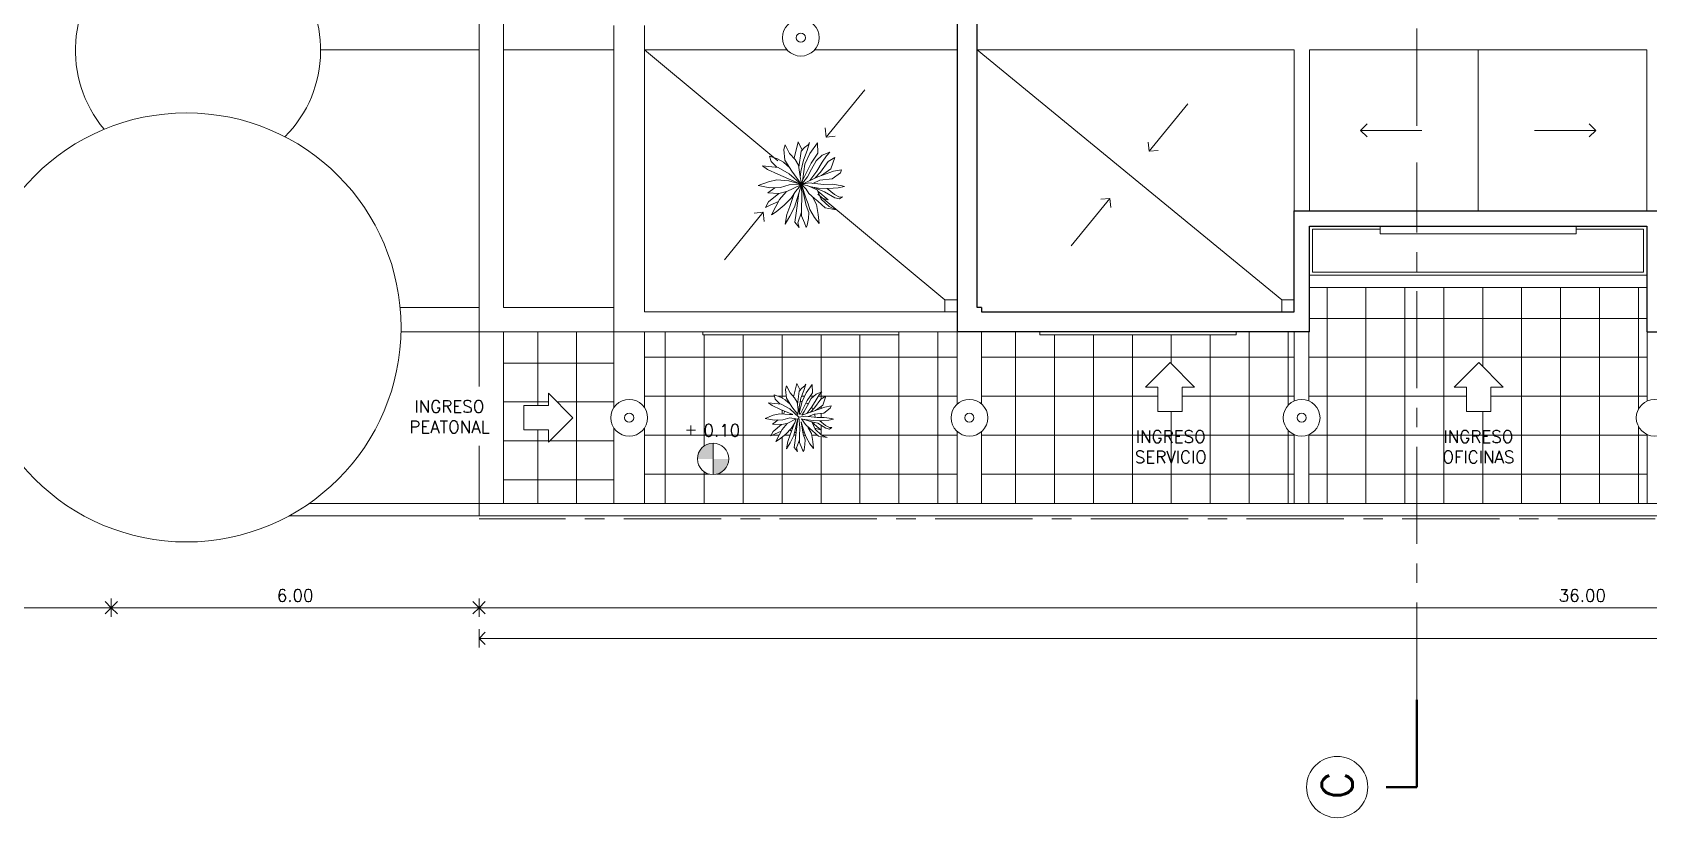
# Model space of a CAD drawing. Extents: x 1018 to 1337, y -109 to 133.
# Drawn here: x 1218.4 to 1244.77, y 55.36 to 68.17 of the extents above; entities that cross this region are included whole.
import ezdxf

# ---------------------------------------------------------------- set-up
doc = ezdxf.new("R2010")
doc.units = 0
doc.header["$LTSCALE"] = 0.5
doc.linetypes.add('CENTER', pattern=[50.8, 31.75, -6.35, 6.35, -6.35])
doc.layers.get('0').update_dxf_attribs({"linetype": 'CONTINUOUS'})
doc.layers.get('Defpoints').update_dxf_attribs({"linetype": 'CONTINUOUS'})
for name, color, linetype, lineweight in [('Acotaciones', 9, 'CONTINUOUS', 9), ('Carpintería', 55, 'CONTINUOUS', 20), ('Detalles .05', 243, 'CONTINUOUS', 5), ('Detalles 01', 8, 'CONTINUOUS', 9), ('Muros vista', 253, 'CONTINUOUS', 25), ('Punta 01', 6, 'CONTINUOUS', 9), ('Punta 015', 64, 'CONTINUOUS', 13), ('Punta 02', 11, 'CONTINUOUS', 20), ('Punta 05', 52, 'CONTINUOUS', 50), ('Tratamiento pisos', 251, 'CONTINUOUS', 9)]:
    doc.layers.add(name, color=color, linetype=linetype, lineweight=lineweight)
doc.styles.add('Texto 2 mm', font='simplex.shx', dxfattribs={"height": 0.2})
doc.styles.add('Texto 5 mm', font='simplex.shx', dxfattribs={"height": 0.5})
doc.dimstyles.new('Primera línea', dxfattribs={"dimscale": 0, "dimtxt": 0.2, "dimasz": 0.2, "dimexe": 0.15, "dimexo": 0, "dimgap": 0.1, "dimtad": 1, "dimzin": 4, "dimdsep": 46, "dimtxsty": 'Texto 2 mm', "dimblk": 'OPEN90', "dimcen": 2.5, "dimclrd": 256, "dimclre": 256, "dimclrt": 256, "dimadec": 0, "dimazin": 0, "dimtfac": 1, "dimtmove": 2, "dimatfit": 3, "dimldrblk": 'OPEN90', "dimfxl": 1, "dimtolj": 1, "dimtzin": 0, "dimlwd": -1, "dimlwe": -1, "dimarcsym": 0})
doc.dimstyles.new('Segunda línea', dxfattribs={"dimscale": 0, "dimtxt": 0.2, "dimasz": 0.2, "dimexe": 0.15, "dimexo": 0.5, "dimgap": 0.1, "dimtad": 1, "dimzin": 4, "dimdsep": 46, "dimtxsty": 'Texto 2 mm', "dimblk": 'OPEN90', "dimcen": 2.5, "dimclrd": 256, "dimclre": 256, "dimclrt": 256, "dimadec": 0, "dimazin": 0, "dimtfac": 1, "dimtmove": 2, "dimatfit": 3, "dimldrblk": 'OPEN90', "dimfxl": 1, "dimtolj": 1, "dimtzin": 0, "dimlwd": -1, "dimlwe": -1, "dimarcsym": 0})
pattern_1 = [(0, (0, 0), (0, 0.635), []), (90, (0, 0), (-0.635, 4e-17), [])]

# ---------------------------------------------------------------- blocks, each defined once
blk = doc.blocks.new('Planta 1')
for p, q in [((-0.039, 0.64), (-0.099, 0.388)), ((0.024, 0.515), (-0.039, 0.64)), ((0.132, 0.627), (0.097, 0.506)), ((0.113, 0.595), (0.132, 0.627)), ((0.137, 0.461), (0.254, 0.622)), ((0.254, 0.622), (0.257, 0.466)), ((-0.35, 0.384), (-0.47, 0.424)), ((-0.47, 0.424), (-0.446, 0.342)), ((-0.446, 0.342), (-0.358, 0.254)), ((-0.259, 0.329), (-0.35, 0.384)), ((-0.164, 0.246), (-0.259, 0.329)), ((-0.233, 0.595), (-0.254, 0.525)), ((-0.254, 0.525), (-0.236, 0.364)), ((-0.236, 0.364), (-0.134, 0.198)), ((-0.166, 0.461), (-0.233, 0.595)), ((-0.084, 0.372), (-0.166, 0.461)), ((-0.033, 0.287), (-0.084, 0.372)), ((-0.027, 0.244), (0.009, 0.498)), ((0.041, 0.362), (0.004, 0.193)), ((0.009, 0.498), (0.057, 0.553)), ((0.156, 0.317), (0.026, 0.055)), ((0.097, 0.506), (0.041, 0.362)), ((0.057, 0.553), (0.113, 0.595)), ((0.063, 0.299), (0.137, 0.461)), ((0.257, 0.466), (0.156, 0.317)), ((0.233, 0.354), (0.164, 0.225)), ((0.326, 0.436), (0.233, 0.354)), ((0.246, 0.198), (0.326, 0.329)), ((0.416, 0.342), (0.297, 0.18)), ((0.438, 0.481), (0.326, 0.436)), ((0.326, 0.329), (0.387, 0.426)), ((0.387, 0.426), (0.438, 0.481)), ((0.512, 0.401), (0.416, 0.342)), ((0.456, 0.232), (0.512, 0.401)), ((-0.483, 0.039), (-0.637, -0.021)), ((-0.337, 0.252), (-0.574, 0.277)), ((-0.574, 0.277), (-0.502, 0.222)), ((-0.502, 0.222), (-0.345, 0.15)), ((-0.361, 0.068), (-0.483, 0.039)), ((-0.177, 0.051), (-0.361, 0.068)), ((-0.345, 0.15), (-0.116, 0.05)), ((-0.172, 0.158), (-0.337, 0.252)), ((-0.116, 0.05), (-0.177, 0.051)), ((0.002, 0.002), (-0.172, 0.158)), ((-0.134, 0.198), (-0.021, 0.051)), ((-0.012, 0.145), (-0.033, 0.287)), ((-0.021, 0.051), (-0.012, 0.145)), ((0.002, 0.002), (0.121, 0.019)), ((0.017, -0.2), (0.002, 0.002)), ((0.004, 0.087), (0.063, 0.299)), ((0.004, 0.193), (0.004, 0.087)), ((0.026, 0.055), (0.004, 0.087)), ((0.102, 0.113), (0.058, 0.039)), ((0.257, 0.111), (0.058, 0.039)), ((0.164, 0.225), (0.102, 0.113)), ((0.121, 0.019), (0.347, -0.006)), ((0.149, 0.072), (0.246, 0.198)), ((0.182, 0.012), (0.291, 0.061)), ((0.297, 0.18), (0.22, 0.096)), ((0.496, 0.195), (0.257, 0.111)), ((0.291, 0.061), (0.475, 0.081)), ((0.315, 0.131), (0.456, 0.232)), ((0.475, 0.081), (0.597, 0.173)), ((0.616, 0.217), (0.496, 0.195)), ((0.597, 0.173), (0.616, 0.217)), ((-0.637, -0.021), (-0.464, -0.053)), ((-0.486, -0.267), (-0.528, -0.349)), ((-0.394, -0.051), (-0.496, -0.128)), ((-0.496, -0.128), (-0.331, -0.138)), ((-0.331, -0.138), (-0.486, -0.267)), ((-0.464, -0.053), (-0.302, -0.048)), ((-0.462, -0.317), (-0.334, -0.262)), ((-0.318, -0.232), (-0.374, -0.336)), ((-0.331, -0.138), (-0.22, -0.115)), ((-0.22, -0.115), (-0.318, -0.232)), ((-0.302, -0.048), (-0.172, -0.011)), ((-0.246, -0.317), (-0.142, -0.212)), ((-0.053, -0.03), (-0.22, -0.115)), ((-0.172, -0.011), (-0.053, -0.03)), ((-0.097, -0.141), (-0.164, -0.334)), ((-0.142, -0.212), (-0.076, -0.108)), ((-0.092, -0.346), (-0.019, -0.022)), ((-0.076, -0.108), (-0.053, -0.03)), ((-0.068, -0.438), (-0.019, -0.022)), ((0.015, -0.354), (0.017, -0.2)), ((0.043, -0.084), (0.081, -0.319)), ((0.084, -0.22), (0.043, -0.084)), ((0.051, -0.031), (0.249, -0.086)), ((0.124, -0.138), (0.051, -0.031)), ((0.27, -0.061), (0.062, -0.034)), ((0.11, -0.294), (0.084, -0.22)), ((0.14, -0.379), (0.11, -0.294)), ((0.209, -0.215), (0.124, -0.138)), ((0.174, -0.184), (0.238, -0.304)), ((0.259, -0.254), (0.209, -0.215)), ((0.238, -0.304), (0.265, -0.456)), ((0.249, -0.086), (0.307, -0.227)), ((0.358, -0.113), (0.249, -0.086)), ((0.257, -0.103), (0.416, -0.237)), ((0.371, -0.356), (0.259, -0.254)), ((0.414, -0.066), (0.27, -0.061)), ((0.416, -0.237), (0.299, -0.208)), ((0.307, -0.227), (0.43, -0.336)), ((0.347, -0.006), (0.48, -0.001)), ((0.512, -0.207), (0.358, -0.113)), ((0.401, -0.065), (0.507, -0.153)), ((0.566, -0.056), (0.414, -0.066)), ((0.48, -0.001), (0.627, -0.023)), ((0.507, -0.153), (0.584, -0.195)), ((0.584, -0.222), (0.512, -0.207)), ((0.659, -0.036), (0.566, -0.056)), ((0.584, -0.195), (0.629, -0.192)), ((0.629, -0.192), (0.584, -0.222)), ((0.627, -0.023), (0.659, -0.036)), ((-0.528, -0.349), (-0.462, -0.317)), ((-0.374, -0.336), (-0.438, -0.461)), ((-0.438, -0.461), (-0.369, -0.416)), ((-0.369, -0.416), (-0.246, -0.317)), ((-0.206, -0.458), (-0.233, -0.6)), ((-0.233, -0.6), (-0.161, -0.483)), ((-0.164, -0.334), (-0.206, -0.458)), ((-0.161, -0.483), (-0.092, -0.346)), ((-0.086, -0.572), (-0.068, -0.438)), ((-0.023, -0.649), (-0.086, -0.572)), ((0.013, -0.425), (-0.041, -0.58)), ((-0.041, -0.58), (-0.023, -0.649)), ((0.012, -0.475), (0.015, -0.354)), ((0.057, -0.582), (0.012, -0.475)), ((0.084, -0.649), (0.057, -0.582)), ((0.081, -0.319), (0.121, -0.428)), ((0.116, -0.515), (0.1, -0.617)), ((0.121, -0.428), (0.116, -0.515)), ((0.209, -0.5), (0.14, -0.379)), ((0.281, -0.59), (0.209, -0.5)), ((0.265, -0.456), (0.281, -0.59)), ((0.536, -0.386), (0.371, -0.356)), ((0.43, -0.336), (0.536, -0.386)), ((0.1, -0.617), (0.084, -0.649))]:
    blk.add_line(p, q)
at = {"layer": 'Detalles .05'}
for start, end in [(157.2574, 168.4231), (125.0386, 125.0807), (79.6774, 86.207), (55.7777, 65.1238), (29.6412, 39.1255), (359.4429, 11.7162), (233.5733, 240.8096), (253.2847, 258.683), (283.2227, 289.1148), (309.5647, 313.1025), (335.4998, 341.0401)]:
    blk.add_arc((0.008, 0.001), 0.3, start, end, dxfattribs=at)
blk = doc.blocks.new('Treei')
for p, q in [((-2.15, 4.1), (-3.71, 4.62)), ((-3.71, 4.62), (-3.16, 3.73)), ((-1.6, 5.41), (-2.01, 5.58)), ((-2.01, 5.58), (-1.8, 4.47)), ((-0.75, 4.27), (-1.6, 5.41)), ((0.01, 4.32), (0.22, 5.68)), ((0.22, 5.68), (0.34, 5.97)), ((0.34, 5.97), (0.52, 5.11)), ((0.52, 5.11), (0.61, 3.71)), ((0.61, 3.58), (1.42, 4.57)), ((1.92, 4.62), (1.05, 3.19)), ((1.42, 4.57), (1.81, 5.28)), ((1.81, 5.28), (1.78, 5.7)), ((1.78, 5.7), (2.06, 5.28)), ((2.06, 5.28), (1.92, 4.62)), ((3.12, 3.85), (3.58, 4.84)), ((3.58, 4.84), (3.3, 3.31)), ((-3.94, 3.46), (-4.45, 3.93)), ((-4.45, 3.93), (-4.03, 2.89)), ((-4.03, 2.89), (-3.28, 2.03)), ((-3.05, 2.89), (-3.94, 3.46)), ((-3.16, 3.73), (-1.67, 2.62)), ((-1.83, 2.15), (-3.05, 2.89)), ((-1.21, 2.79), (-2.15, 4.1)), ((-1.8, 4.47), (-1.02, 2.25)), ((-1.67, 2.62), (-0.88, 1.91)), ((-0.56, 2.57), (-0.75, 4.27)), ((-0.11, 1.56), (-0.56, 2.57)), ((-0.17, 1), (0.06, 3.09)), ((0.06, 3.09), (0.01, 4.32)), ((0.57, 2.38), (0.31, 1.05)), ((1.05, 3.19), (0.44, 1.74)), ((0.61, 3.71), (0.57, 2.38)), ((0.8, 2.18), (2.11, 2.72)), ((0.96, 2.25), (2.2, 3.73)), ((2.2, 3.73), (1.92, 2.62)), ((2.36, 2.28), (1.99, 1.81)), ((2.11, 2.72), (3.12, 3.85)), ((3.3, 3.31), (2.36, 2.28)), ((2.82, 2.08), (4.22, 2.33)), ((4.22, 2.33), (5.46, 2.47)), ((5.46, 2.47), (4.64, 1.81)), ((-4.76, 0.09), (-5.92, -0.48)), ((-5.51, 0.92), (-5.8, 1.09)), ((-5.8, 1.09), (-4.68, 0.77)), ((-5.76, 2.23), (-4.31, 2.25)), ((-4.26, 1.14), (-5.76, 2.23)), ((-5.12, 0.4), (-5.51, 0.92)), ((-4.61, -0.04), (-5.12, 0.4)), ((-4.68, 0.77), (-3.34, 0.26)), ((-4.31, 2.25), (-2.93, 1.32)), ((-2.77, 0.45), (-4.26, 1.14)), ((-3.34, 0.26), (-1.78, -0.09)), ((-3.28, 2.03), (-2.08, 1.39)), ((-2.93, 1.32), (-0.51, 0.11)), ((-0.77, 0.18), (-2.77, 0.45)), ((-2.08, 1.39), (-1.04, 0.82)), ((-0.51, 1.14), (-1.83, 2.15)), ((-1.04, 0.82), (0.03, -0.03)), ((-1.02, 2.25), (0.03, -0.03)), ((0.03, -0.03), (-0.77, 0.18)), ((0.03, -0.03), (-0.17, 1)), ((0.03, -0.03), (0.2, 0.77)), ((2.04, 0.65), (0.03, -0.03)), ((0.7, 0.63), (0.03, -0.03)), ((0.03, -0.03), (2.96, 0.63)), ((1.85, 0.03), (0.03, -0.03)), ((0.2, 0.77), (0.8, 2.18)), ((1.28, 1.02), (0.7, 0.63)), ((1.99, 1.81), (1.28, 1.02)), ((1.69, 1.48), (2.82, 2.08)), ((3.28, 0.01), (1.85, 0.03)), ((2.73, 0.9), (2.04, 0.65)), ((3.51, 1.17), (2.73, 0.9)), ((2.96, 0.63), (3.97, 1)), ((4.41, -0.01), (3.28, 0.01)), ((4.64, 1.81), (3.51, 1.17)), ((3.97, 1), (4.77, 0.95)), ((5.39, 0.4), (4.41, -0.01)), ((4.77, 0.95), (5.72, 0.8)), ((6.02, 0.65), (5.39, 0.4)), ((5.72, 0.8), (6.02, 0.65)), ((-5.92, -0.48), (-3.64, -1.03)), ((-4.26, -1.67), (-5.51, -2.28)), ((-2.36, -0.36), (-4.61, -0.04)), ((-3.44, -0.9), (-4.26, -1.67)), ((-2.65, -0.43), (-3.44, -0.9)), ((-3.37, -2.31), (-1.83, -1.37)), ((-2.28, -1.64), (-3.05, -2.53)), ((-1.34, -0.24), (-2.65, -0.43)), ((-1.46, -1.72), (-2.33, -3.24)), ((-1.83, -1.37), (0.03, -0.03)), ((-1.78, -0.09), (-0.95, -0.18)), ((0.03, -0.03), (-1.46, -1.72)), ((-1.39, -3.32), (0.03, -0.03)), ((0.03, -0.03), (-1.34, -0.24)), ((-0.47, -1.76), (-0.63, -3.46)), ((0.03, -0.03), (-0.47, -1.76)), ((0.11, -1.72), (0.03, -0.03)), ((0.03, -0.03), (1.07, -2.16)), ((1, -0.83), (0.03, -0.03)), ((3.21, -0.98), (0.03, -0.03)), ((0.45, -2.92), (0.11, -1.72)), ((1.97, -1.44), (1, -0.83)), ((1.3, -3.19), (1.03, -2.11)), ((1.07, -2.16), (2.15, -3.07)), ((4.06, -0.75), (1.24, -0.39)), ((1.31, -1.02), (3.1, -1.64)), ((2.93, -2.41), (1.97, -1.44)), ((3.1, -1.64), (4.24, -2.04)), ((4.47, -1.62), (3.21, -0.98)), ((3.92, 0), (5.37, -0.51)), ((5.3, -0.93), (4.06, -0.75)), ((4.24, -2.04), (5.56, -2.28)), ((5.56, -2.28), (4.47, -1.62)), ((6.02, -0.34), (5.3, -0.93)), ((5.37, -0.51), (6.02, -0.34)), ((-5.51, -2.28), (-4.86, -2.48)), ((-4.86, -2.48), (-3.37, -2.31)), ((-3.55, -3.37), (-3.92, -4.48)), ((-3.92, -4.48), (-3.16, -4.25)), ((-3.05, -2.53), (-3.55, -3.37)), ((-3.16, -4.25), (-2.38, -3.46)), ((-2.33, -3.24), (-2.56, -5.44)), ((-2.06, -4.77), (-1.39, -3.32)), ((-0.63, -3.46), (-0.35, -4.6)), ((0.2, -6.03), (0.5, -4.43)), ((0.5, -4.43), (0.45, -2.92)), ((0.5, -3.74), (1.19, -4.72)), ((1.19, -4.72), (1.28, -3.19)), ((1.28, -3.19), (2.47, -4.62)), ((2.15, -3.07), (3.12, -3.59)), ((2.93, -4.4), (2.43, -3.22)), ((3.85, -3.54), (2.93, -2.41)), ((3.23, -5.02), (2.93, -4.4)), ((3.12, -3.59), (4.27, -4.18)), ((4.27, -4.18), (3.85, -3.54)), ((-2.56, -5.44), (-2.06, -4.77)), ((-0.35, -4.6), (0.2, -6.03)), ((2.47, -4.62), (3.23, -5.02))]:
    blk.add_line(p, q)
blk = doc.blocks.new('_Open90')
at = {"color": 0, "linetype": 'ByBlock', "lineweight": -2}
for p, q in [((0, 0), (-1, 0)), ((-0.5, 0.5), (0, 0)), ((0, 0), (-0.5, -0.5))]:
    blk.add_line(p, q, dxfattribs=at)
blk = doc.blocks.new('*D187')
at = {"layer": 'Acotaciones', "transparency": 16777216}
for p, q in [((1215.686, 58.93), (1215.686, 58.63)), ((1219.686, 58.93), (1219.686, 58.63)), ((1215.886, 58.78), (1219.486, 58.78))]:
    blk.add_line(p, q, dxfattribs=at)
at = {"layer": 'Defpoints', "color": 0, "transparency": 16777216}
for p in [(1215.686, 58.93), (1219.686, 58.93), (1219.686, 58.78)]:
    blk.add_point(p, dxfattribs=at)
at = {"layer": 'Acotaciones', "transparency": 16777216, "xscale": 0.2, "yscale": 0.2, "zscale": 0.2, "rotation": 180}
blk.add_blockref('_Open90', (1215.686, 58.78), dxfattribs=at)
at = {"layer": 'Acotaciones', "transparency": 16777216, "xscale": 0.2, "yscale": 0.2, "zscale": 0.2}
blk.add_blockref('_Open90', (1219.686, 58.78), dxfattribs=at)
at = {"layer": 'Acotaciones', "transparency": 16777216, "insert": (1217.686, 58.98), "char_height": 0.2, "attachment_point": 5, "style": 'Texto 2 mm'}
blk.add_mtext('\\A1;4.00', dxfattribs=at)
blk = doc.blocks.new('*D188')
at = {"layer": 'Acotaciones', "transparency": 16777216}
for p, q in [((1219.686, 58.93), (1219.686, 58.63)), ((1225.686, 58.93), (1225.686, 58.63)), ((1219.886, 58.78), (1225.486, 58.78))]:
    blk.add_line(p, q, dxfattribs=at)
at = {"layer": 'Defpoints', "color": 0, "transparency": 16777216}
for p in [(1219.686, 58.93), (1225.686, 58.93), (1225.686, 58.78)]:
    blk.add_point(p, dxfattribs=at)
at = {"layer": 'Acotaciones', "transparency": 16777216, "xscale": 0.2, "yscale": 0.2, "zscale": 0.2, "rotation": 180}
blk.add_blockref('_Open90', (1219.686, 58.78), dxfattribs=at)
at = {"layer": 'Acotaciones', "transparency": 16777216, "xscale": 0.2, "yscale": 0.2, "zscale": 0.2}
blk.add_blockref('_Open90', (1225.686, 58.78), dxfattribs=at)
at = {"layer": 'Acotaciones', "transparency": 16777216, "insert": (1222.686, 58.98), "char_height": 0.2, "attachment_point": 5, "style": 'Texto 2 mm'}
blk.add_mtext('\\A1;6.00', dxfattribs=at)
blk = doc.blocks.new('*D189')
at = {"layer": 'Acotaciones', "transparency": 16777216}
for p, q in [((1225.686, 58.93), (1225.686, 58.63)), ((1261.686, 58.93), (1261.686, 58.63)), ((1225.886, 58.78), (1261.486, 58.78))]:
    blk.add_line(p, q, dxfattribs=at)
at = {"layer": 'Defpoints', "color": 0, "transparency": 16777216}
for p in [(1225.686, 58.93), (1261.686, 58.93), (1261.686, 58.78)]:
    blk.add_point(p, dxfattribs=at)
at = {"layer": 'Acotaciones', "transparency": 16777216, "xscale": 0.2, "yscale": 0.2, "zscale": 0.2, "rotation": 180}
blk.add_blockref('_Open90', (1225.686, 58.78), dxfattribs=at)
at = {"layer": 'Acotaciones', "transparency": 16777216, "xscale": 0.2, "yscale": 0.2, "zscale": 0.2}
blk.add_blockref('_Open90', (1261.686, 58.78), dxfattribs=at)
at = {"layer": 'Acotaciones', "transparency": 16777216, "insert": (1243.686, 58.98), "char_height": 0.2, "attachment_point": 5, "style": 'Texto 2 mm'}
blk.add_mtext('\\A1;36.00', dxfattribs=at)
blk = doc.blocks.new('*D195')
at = {"layer": 'Acotaciones', "transparency": 16777216}
for p, q in [((1225.686, 58.43), (1225.686, 58.13)), ((1225.886, 58.28), (1267.486, 58.28)), ((1267.686, 58.43), (1267.686, 58.13))]:
    blk.add_line(p, q, dxfattribs=at)
at = {"layer": 'Defpoints', "color": 0, "transparency": 16777216}
for p in [(1225.686, 58.93), (1267.686, 58.93), (1267.686, 58.28)]:
    blk.add_point(p, dxfattribs=at)
at = {"layer": 'Acotaciones', "transparency": 16777216, "xscale": 0.2, "yscale": 0.2, "zscale": 0.2, "rotation": 180}
blk.add_blockref('_Open90', (1225.686, 58.28), dxfattribs=at)
at = {"layer": 'Acotaciones', "transparency": 16777216, "xscale": 0.2, "yscale": 0.2, "zscale": 0.2}
blk.add_blockref('_Open90', (1267.686, 58.28), dxfattribs=at)
at = {"layer": 'Acotaciones', "transparency": 16777216, "insert": (1246.686, 58.48), "char_height": 0.2, "attachment_point": 5, "style": 'Texto 2 mm'}
blk.add_mtext('\\A1;42.00', dxfattribs=at)

msp = doc.modelspace()

# ---------------------------------------------------------------- hatches: boundary and pattern name
at = {"layer": 'Punta 015', "linetype": 'Continuous'}
h = msp.add_hatch(color=256, dxfattribs=at)
h.paths.add_polyline_path([(1229.505, 61.465, 0.414214), (1229.248, 61.209), (1229.505, 61.209)])
h.paths.add_polyline_path([(1229.761, 61.209), (1229.505, 61.209), (1229.505, 60.952, 0.414214)])
at = {"layer": 'Tratamiento pisos'}
h = msp.add_hatch(dxfattribs=at)
h.set_pattern_fill('NET,_O', color=256, scale=0.2)
h.set_pattern_definition(pattern_1)
h.paths.add_polyline_path([(1244.746, 63.28), (1244.736, 63.28), (1244.736, 64.005), (1239.236, 64.005), (1239.236, 63.28), (1239.226, 63.28), (1239.226, 62.155, -0.298217), (1239.406, 61.88, -0.298217), (1239.226, 61.605), (1239.226, 60.48), (1244.746, 60.48), (1244.746, 61.605, -0.298217), (1244.566, 61.88, -0.298217), (1244.746, 62.155)])
h.paths.add_polyline_path([(1241.595, 62.379), (1241.995, 62.779), (1242.395, 62.379), (1242.195, 62.379), (1242.195, 61.979), (1241.795, 61.979), (1241.795, 62.379)], flags=16)
h.paths.add_polyline_path([(1241.298, 61.722), (1242.684, 61.722), (1242.684, 61.089), (1241.298, 61.089)], flags=24)
h = msp.add_hatch(dxfattribs=at)
h.set_pattern_fill('NET,_O', color=256, scale=0.2)
h.set_pattern_definition([(0, (-32.56274, 0.5418), (0, 0.635), []), (90, (-32.56274, 0.5418), (-0.635, 4e-17), [])])
h.paths.add_polyline_path([(1226.086, 60.48), (1227.886, 60.48), (1227.886, 61.714, -0.147477), (1227.836, 61.88, -0.147477), (1227.886, 62.046), (1227.886, 63.28), (1226.086, 63.28)])
h.paths.add_polyline_path([(1226.818, 62.28), (1227.218, 61.88), (1226.818, 61.48), (1226.818, 61.68), (1226.418, 61.68), (1226.418, 62.08), (1226.818, 62.08)], flags=16)
h = msp.add_hatch(dxfattribs=at)
h.set_pattern_fill('NET,_O', color=256, scale=0.2)
h.set_pattern_definition(pattern_1)
h.paths.add_polyline_path([(1233.486, 63.28), (1232.536, 63.28), (1232.536, 63.23), (1229.336, 63.23), (1229.336, 63.28), (1228.386, 63.28), (1228.386, 62.046, -0.147477), (1228.436, 61.88, -0.147477), (1228.386, 61.714), (1228.386, 60.48), (1233.486, 60.48), (1233.486, 61.657, -0.213422), (1233.386, 61.88, -0.213422), (1233.486, 62.104)])
h.paths.add_polyline_path([(1230.409, 62.125), (1230.595, 62.106), (1230.519, 62.181), (1230.499, 62.252), (1230.602, 62.217), (1230.68, 62.17), (1230.761, 62.099, -0.000184), (1230.762, 62.099), (1230.7, 62.2), (1230.684, 62.339), (1230.703, 62.399), (1230.76, 62.284), (1230.818, 62.22), (1230.87, 62.437), (1230.923, 62.33), (1230.952, 62.363), (1231, 62.399), (1231.016, 62.427), (1230.987, 62.322), (1230.939, 62.198), (1230.927, 62.146, -0.028046), (1230.956, 62.142), (1231.021, 62.284), (1231.122, 62.423), (1231.124, 62.288), (1231.037, 62.16), (1231.018, 62.122, -0.040803), (1231.055, 62.101), (1231.103, 62.192), (1231.184, 62.262), (1231.28, 62.301), (1231.236, 62.254), (1231.184, 62.17), (1231.115, 62.057), (1231.11, 62.051, -0.041407), (1231.134, 62.016), (1231.158, 62.042), (1231.262, 62.181), (1231.344, 62.232), (1231.296, 62.087), (1231.174, 62), (1231.33, 62.055), (1231.433, 62.074), (1231.417, 62.036), (1231.312, 61.957), (1231.163, 61.94, -0.053604), (1231.168, 61.885), (1231.202, 61.882), (1231.316, 61.886), (1231.442, 61.867), (1231.47, 61.856), (1231.39, 61.839), (1231.259, 61.83), (1231.248, 61.831), (1231.339, 61.756), (1231.406, 61.719), (1231.445, 61.721), (1231.406, 61.696), (1231.344, 61.709), (1231.211, 61.79), (1231.154, 61.804, -0.024179), (1231.145, 61.781), (1231.262, 61.683), (1231.161, 61.708), (1231.168, 61.691), (1231.273, 61.597), (1231.365, 61.555), (1231.223, 61.58), (1231.126, 61.668), (1231.086, 61.699, -0.015438), (1231.074, 61.689), (1231.108, 61.625), (1231.131, 61.495), (1231.145, 61.379), (1231.083, 61.456), (1231.023, 61.561), (1230.998, 61.634), (1230.994, 61.644, -0.025715), (1230.969, 61.637), (1230.973, 61.612), (1231.007, 61.518), (1231.003, 61.443), (1230.989, 61.356), (1230.975, 61.328), (1230.952, 61.386), (1230.913, 61.478), (1230.914, 61.521), (1230.868, 61.388), (1230.884, 61.328), (1230.829, 61.394), (1230.845, 61.51), (1230.859, 61.635, -0.023559), (1230.836, 61.641), (1230.824, 61.589), (1230.764, 61.471), (1230.703, 61.371), (1230.726, 61.493), (1230.762, 61.599), (1230.784, 61.663, -0.031585), (1230.757, 61.68), (1230.691, 61.614), (1230.586, 61.529), (1230.526, 61.49), (1230.581, 61.597), (1230.616, 61.661), (1230.506, 61.614), (1230.448, 61.587), (1230.485, 61.657), (1230.618, 61.768), (1230.476, 61.777), (1230.564, 61.843), (1230.503, 61.841), (1230.354, 61.869), (1230.487, 61.92), (1230.593, 61.946), (1230.657, 61.94, -0.048758), (1230.672, 61.988), (1230.606, 62.016), (1230.471, 62.078)], flags=16)
h.paths.add_polyline_path([(1229.761, 61.209, -1), (1229.248, 61.209, -1)], flags=16)
h.paths.add_polyline_path([(1229.312, 61.823), (1229.983, 61.823), (1229.983, 61.523), (1229.312, 61.523)], flags=24)
h = msp.add_hatch(dxfattribs=at)
h.set_pattern_fill('NET,_O', color=256, scale=0.2)
h.set_pattern_definition(pattern_1)
h.paths.add_polyline_path([(1238.986, 63.28), (1238.036, 63.28), (1238.036, 63.23), (1234.836, 63.23), (1234.836, 63.28), (1233.886, 63.28), (1233.886, 62.104, -0.213422), (1233.986, 61.88, -0.213422), (1233.886, 61.657), (1233.886, 60.48), (1238.986, 60.48), (1238.986, 61.605, -0.298217), (1238.806, 61.88, -0.298217), (1238.986, 62.155)])
h.paths.add_polyline_path([(1236.56, 62.379), (1236.96, 62.779), (1237.36, 62.379), (1237.16, 62.379), (1237.16, 61.979), (1236.76, 61.979), (1236.76, 62.379)], flags=16)
h.paths.add_polyline_path([(1236.288, 61.722), (1237.655, 61.722), (1237.655, 61.089), (1236.288, 61.089)], flags=24)

# ---------------------------------------------------------------- linework, layer by layer
at = {"layer": 'Carpintería'}
for p, q in [((1229.336, 63.23), (1229.336, 63.28)), ((1229.336, 63.23), (1232.536, 63.23)), ((1232.536, 63.23), (1232.536, 63.28))]:
    msp.add_line(p, q, dxfattribs=at)
at = {"layer": 'Detalles .05'}
for p, q in [((1239.286, 64.255), (1239.286, 64.955)), ((1239.286, 64.955), (1240.386, 64.955)), ((1243.586, 64.955), (1244.686, 64.955)), ((1244.686, 64.955), (1244.686, 64.255)), ((1239.286, 64.255), (1244.686, 64.255))]:
    msp.add_line(p, q, dxfattribs=at)
at = {"layer": 'Detalles 01', "linetype": 'CENTER', "ltscale": 0.1}
for p, q in [((1240.986, 66.642), (1240.986, 83.28)), ((1240.986, 57.28), (1240.986, 66.044)), ((1267.736, 60.23), (1225.686, 60.23))]:
    msp.add_line(p, q, dxfattribs=at)
at = {"layer": 'Detalles 01'}
for p, q in [((1231.347, 66.458), (1231.981, 67.231)), ((1236.618, 66.227), (1237.252, 67.001)), ((1231.347, 66.458), (1231.332, 66.607)), ((1231.347, 66.458), (1231.496, 66.473)), ((1240.068, 66.568), (1240.174, 66.674)), ((1240.068, 66.568), (1241.068, 66.568)), ((1240.068, 66.568), (1240.174, 66.462)), ((1243.904, 66.568), (1242.904, 66.568)), ((1243.904, 66.568), (1243.798, 66.674)), ((1243.904, 66.568), (1243.798, 66.462)), ((1236.618, 66.227), (1236.603, 66.376)), ((1236.618, 66.227), (1236.767, 66.242)), ((1235.978, 65.458), (1235.345, 64.685)), ((1235.978, 65.458), (1235.829, 65.443)), ((1235.978, 65.458), (1235.993, 65.309)), ((1230.324, 65.231), (1229.69, 64.457)), ((1230.324, 65.231), (1230.174, 65.216)), ((1230.324, 65.231), (1230.339, 65.082)), ((1240.386, 64.88), (1240.386, 65.005)), ((1243.586, 64.88), (1240.386, 64.88)), ((1243.586, 64.88), (1243.586, 65.005)), ((1234.836, 63.23), (1234.836, 63.28)), ((1238.036, 63.23), (1234.836, 63.23)), ((1238.036, 63.23), (1238.036, 63.28))]:
    msp.add_line(p, q, dxfattribs=at)
for centre, radius in [((1230.936, 68.08), 0.3), ((1230.936, 68.08), 0.075), ((1228.136, 61.88), 0.3), ((1233.686, 61.88), 0.3), ((1239.106, 61.88), 0.3), ((1244.866, 61.88), 0.3), ((1228.136, 61.88), 0.075), ((1233.686, 61.88), 0.075), ((1239.106, 61.88), 0.075)]:
    msp.add_circle(centre, radius, dxfattribs=at)
at = {"layer": 'Muros vista'}
for p, q in [((1233.486, 79.28), (1233.486, 63.28)), ((1233.811, 63.68), (1233.811, 78.88)), ((1238.986, 65.255), (1244.986, 65.255)), ((1238.986, 63.605), (1238.986, 65.255)), ((1239.236, 65.005), (1244.736, 65.005)), ((1239.236, 63.28), (1239.236, 65.005)), ((1244.736, 65.005), (1244.736, 63.28)), ((1233.886, 63.68), (1233.811, 63.68)), ((1233.886, 63.68), (1233.886, 63.605)), ((1233.886, 63.605), (1238.986, 63.605)), ((1239.236, 63.28), (1233.486, 63.28)), ((1244.736, 63.28), (1261.686, 63.28))]:
    msp.add_line(p, q, dxfattribs=at)
at = {"layer": 'Punta 01'}
for p, q in [((1239.236, 64.205), (1244.736, 64.205)), ((1239.236, 64.005), (1244.736, 64.005)), ((1267.486, 60.48), (1225.686, 60.48)), ((1225.686, 60.48), (1225.686, 60.28)), ((1267.686, 60.28), (1225.686, 60.28))]:
    msp.add_line(p, q, dxfattribs=at)
at = {"layer": 'Punta 01', "linetype": 'Continuous'}
for p, q in [((1229.144, 61.602), (1229.144, 61.752)), ((1229.069, 61.677), (1229.219, 61.677))]:
    msp.add_line(p, q, dxfattribs=at)
at = {"layer": 'Punta 01'}
msp.add_lwpolyline([(1233.286, 63.605), (1233.486, 63.605), (1233.486, 63.805), (1233.286, 63.805), (1233.286, 63.605)], dxfattribs=at)
at = {"layer": 'Punta 015'}
for p, q in [((1225.686, 63.28), (1225.686, 79.28)), ((1226.086, 78.88), (1226.086, 63.68)), ((1226.086, 63.68), (1227.886, 63.68)), ((1227.886, 63.28), (1225.686, 63.28))]:
    msp.add_line(p, q, dxfattribs=at)
at = {"layer": 'Punta 015', "linetype": 'Continuous'}
msp.add_line((1229.505, 61.465), (1229.505, 60.952), dxfattribs=at)
msp.add_circle((1229.505, 61.209), 0.257, dxfattribs=at)
at = {"layer": 'Punta 02'}
for p, q in [((1227.886, 63.28), (1227.886, 68.28)), ((1228.386, 68.28), (1228.386, 63.605)), ((1233.486, 63.605), (1228.386, 63.605)), ((1233.486, 63.28), (1227.886, 63.28)), ((1236.56, 62.379), (1236.96, 62.779)), ((1237.36, 62.379), (1236.96, 62.779)), ((1241.595, 62.379), (1241.995, 62.779)), ((1242.395, 62.379), (1241.995, 62.779)), ((1226.818, 62.28), (1226.818, 62.08)), ((1226.818, 62.28), (1227.218, 61.88)), ((1236.56, 62.379), (1236.76, 62.379)), ((1236.76, 62.379), (1236.76, 61.979)), ((1237.16, 62.379), (1237.16, 61.979)), ((1237.16, 62.379), (1237.36, 62.379)), ((1241.595, 62.379), (1241.795, 62.379)), ((1241.795, 62.379), (1241.795, 61.979)), ((1242.195, 62.379), (1242.195, 61.979)), ((1242.195, 62.379), (1242.395, 62.379)), ((1226.418, 62.08), (1226.418, 61.68)), ((1226.818, 62.08), (1226.418, 62.08)), ((1236.76, 61.979), (1237.16, 61.979)), ((1241.795, 61.979), (1242.195, 61.979)), ((1226.818, 61.48), (1227.218, 61.88)), ((1226.818, 61.68), (1226.418, 61.68)), ((1226.818, 61.68), (1226.818, 61.48))]:
    msp.add_line(p, q, dxfattribs=at)
msp.add_lwpolyline([(1238.786, 63.805), (1238.986, 63.805), (1238.986, 63.605), (1238.786, 63.605), (1238.786, 63.805)], dxfattribs=at)
at = {"layer": 'Punta 02', "ltscale": 0.03}
msp.add_circle((1220.913, 63.353), 3.5, dxfattribs=at)
at = {"layer": 'Punta 02'}
msp.add_circle((1239.686, 55.855), 0.5, dxfattribs=at)
at = {"layer": 'Punta 02', "ltscale": 0.03}
msp.add_arc((1221.101, 67.873), 2, 315.1637, 220.0725, dxfattribs=at)
at = {"layer": 'Punta 05'}
for p, q in [((1240.986, 57.28), (1240.986, 55.855)), ((1240.986, 55.855), (1240.486, 55.855))]:
    msp.add_line(p, q, dxfattribs=at)
at = {"layer": 'Tratamiento pisos'}
for p, q in [((1225.686, 67.88), (1223.101, 67.88)), ((1226.086, 67.88), (1227.886, 67.88)), ((1230.712, 67.88), (1228.386, 67.88)), ((1230.559, 66.072), (1228.386, 67.88)), ((1233.486, 67.88), (1231.159, 67.88)), ((1233.811, 67.88), (1238.986, 67.88)), ((1233.811, 67.88), (1238.786, 63.805)), ((1238.986, 65.255), (1238.986, 67.88)), ((1239.236, 65.255), (1239.236, 67.88)), ((1239.236, 67.88), (1244.736, 67.88)), ((1241.986, 67.88), (1241.986, 65.255)), ((1244.736, 65.255), (1244.736, 67.88)), ((1233.286, 63.805), (1231.215, 65.527)), ((1225.686, 63.68), (1224.398, 63.68)), ((1225.686, 63.28), (1224.412, 63.28)), ((1225.686, 63.28), (1225.686, 62.388)), ((1226.086, 63.28), (1226.086, 60.48)), ((1227.886, 63.28), (1227.886, 62.046)), ((1228.386, 63.28), (1228.386, 62.046)), ((1233.486, 63.28), (1233.486, 62.104)), ((1233.886, 63.28), (1233.886, 62.104)), ((1238.986, 63.28), (1238.986, 62.155)), ((1239.226, 63.28), (1239.226, 62.155)), ((1244.746, 63.28), (1244.746, 62.155)), ((1227.886, 61.714), (1227.886, 60.48)), ((1228.386, 61.714), (1228.386, 60.48)), ((1233.486, 61.657), (1233.486, 60.48)), ((1233.886, 61.657), (1233.886, 60.48)), ((1238.986, 61.605), (1238.986, 60.48)), ((1239.226, 61.605), (1239.226, 60.48)), ((1244.746, 61.605), (1244.746, 60.48)), ((1225.686, 61.421), (1225.686, 60.48)), ((1225.686, 60.48), (1222.912, 60.48)), ((1225.686, 60.28), (1222.588, 60.28))]:
    msp.add_line(p, q, dxfattribs=at)

# ---------------------------------------------------------------- block references
at = {"layer": 'Detalles .05', "xscale": 0.117, "yscale": 0.117, "zscale": 0.117, "rotation": 270}
msp.add_blockref('Treei', (1230.948, 65.69), dxfattribs=at)
at = {"layer": 'Detalles .05', "xscale": 0.8606940249600002, "yscale": 0.8606940249600002, "zscale": 0.8606940249600002}
msp.add_blockref('Planta 1', (1230.903, 61.887), dxfattribs=at)

# ---------------------------------------------------------------- texts
at = {"layer": 'Punta 02', "char_height": 0.2, "width": 1.4466, "attachment_point": 2, "style": 'Texto 2 mm'}
for s, insert in [('INGRESO\\PPEATONAL', (1225.203, 62.163)), ('INGRESO\\PSERVICIO', (1236.971, 61.672)), ('INGRESO\\POFICINAS', (1241.991, 61.672))]:
    msp.add_mtext(s, dxfattribs=dict(at, insert=insert))
at = {"layer": 'Punta 02', "linetype": 'Continuous', "insert": (1229.647, 61.673), "char_height": 0.2, "attachment_point": 5, "style": 'Texto 2 mm'}
msp.add_mtext('0.10', dxfattribs=at)
at = {"layer": 'Punta 05', "insert": (1239.937, 55.658), "char_height": 0.5, "width": 0.3999, "attachment_point": 7, "rotation": 90, "style": 'Texto 5 mm'}
msp.add_mtext('C', dxfattribs=at)

# ---------------------------------------------------------------- dimensions: what is measured, and where the dimension line sits
at = {"layer": 'Acotaciones'}
for base, p1, p2, dimstyle, picture, middle in [((1219.686, 58.78), (1215.686, 58.93), (1219.686, 58.93), 'Primera línea', '*D187', (1217.686, 58.98)), ((1225.686, 58.78), (1219.686, 58.93), (1225.686, 58.93), 'Primera línea', '*D188', (1222.686, 58.98)), ((1261.686, 58.78), (1225.686, 58.93), (1261.686, 58.93), 'Primera línea', '*D189', (1243.686, 58.98)), ((1267.686, 58.28), (1225.686, 58.93), (1267.686, 58.93), 'Segunda línea', '*D195', (1246.686, 58.48))]:
    dim = msp.add_linear_dim(base=base, p1=p1, p2=p2, dimstyle=dimstyle, override={"dimscale": 1}, dxfattribs=at)
    dim.commit()
    dim.dimension.update_dxf_attribs({"geometry": picture, "text_midpoint": middle})

doc.saveas('drawing.dxf')
